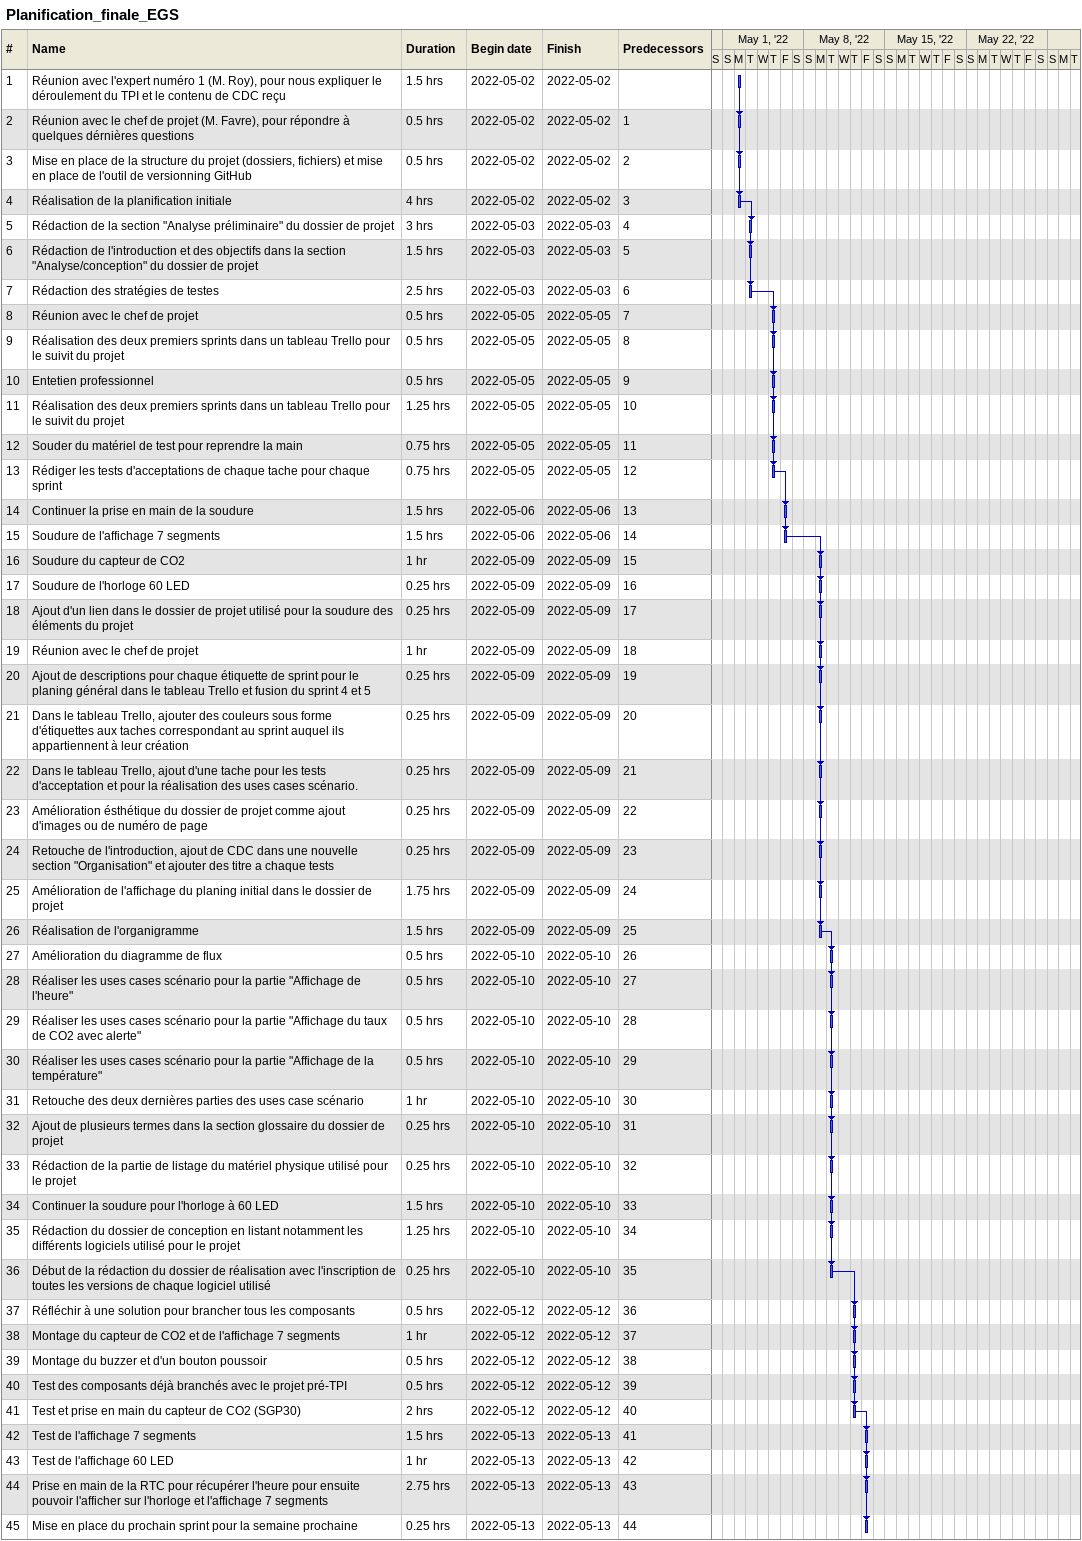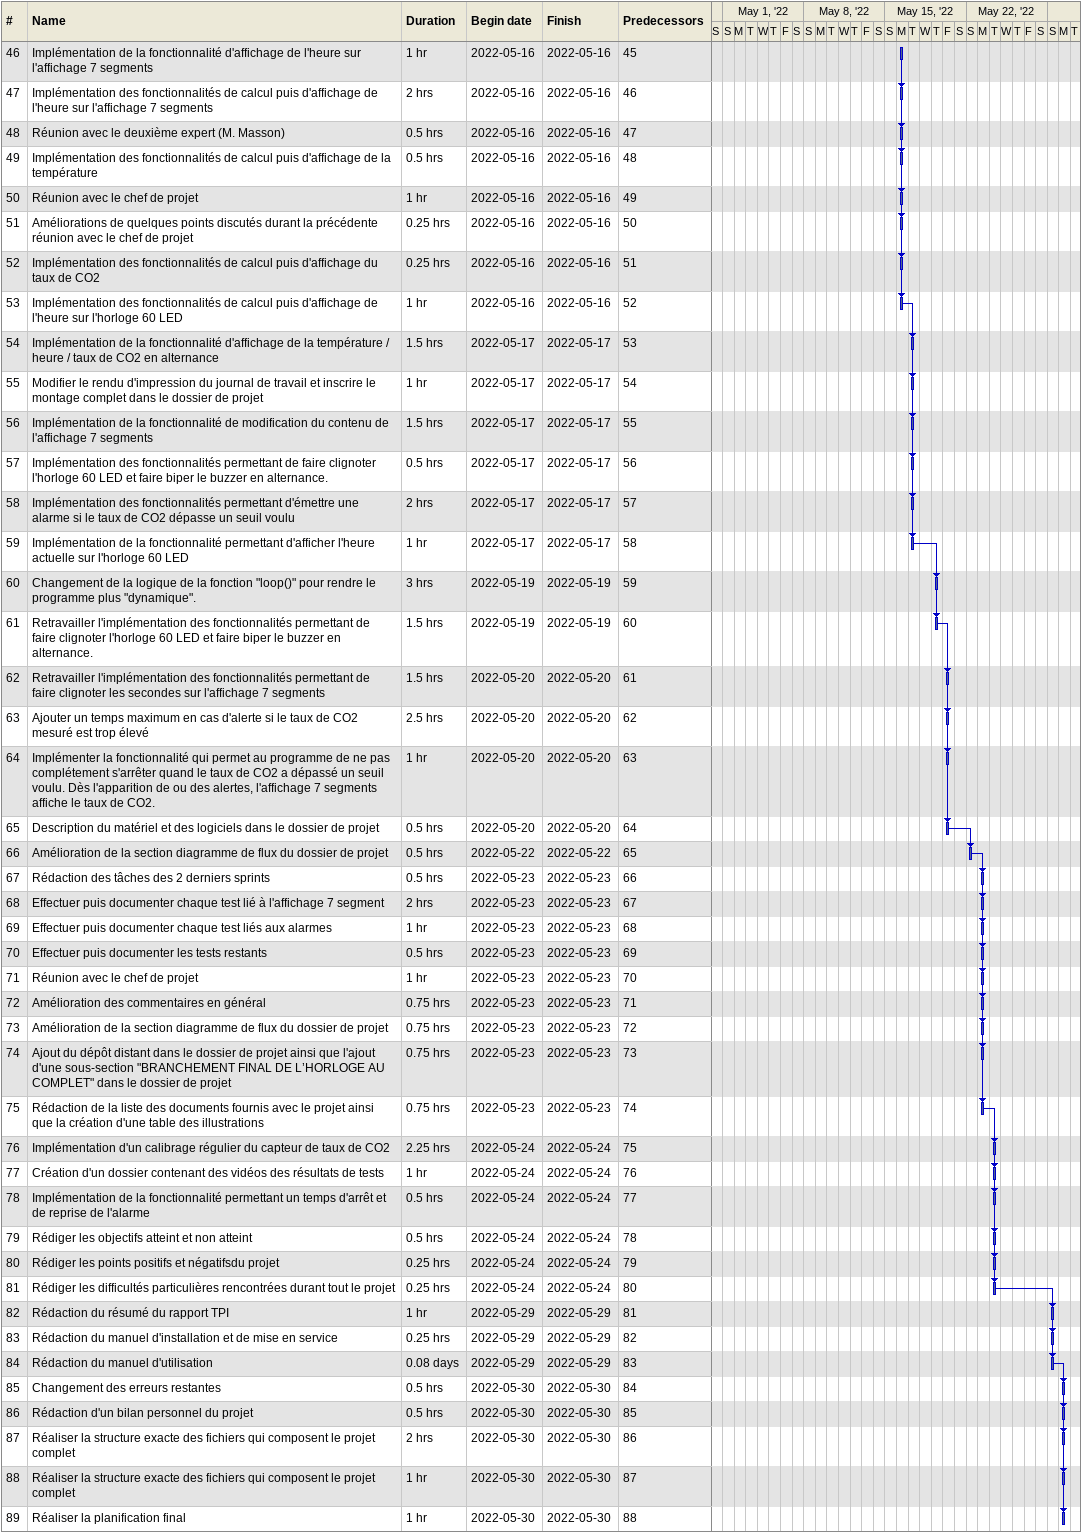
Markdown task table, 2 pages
Planification_finale_EGS

| ID | Task | Duration | Start | Finish | Predecessors |
|---|---|---|---|---|---|
| 1 | Réunion avec l'expert numéro 1 (M. Roy), pour nous expliquer le déroulement du TPI et le contenu de CDC reçu | 1.5h | 2022-05-02 | 2022-05-02 |  |
| 2 | Réunion avec le chef de projet (M. Favre), pour répondre à quelques dérnières questions | 0.5h | 2022-05-02 | 2022-05-02 | 1 |
| 3 | Mise en place de la structure du projet (dossiers, fichiers) et mise en place de l'outil de versionning GitHub | 0.5h | 2022-05-02 | 2022-05-02 | 2 |
| 4 | Réalisation de la planification initiale | 4h | 2022-05-02 | 2022-05-02 | 3 |
| 5 | Rédaction de la section "Analyse préliminaire" du dossier de projet | 3h | 2022-05-03 | 2022-05-03 | 4 |
| 6 | Rédaction de l'introduction et des objectifs dans la section "Analyse/conception" du dossier de projet | 1.5h | 2022-05-03 | 2022-05-03 | 5 |
| 7 | Rédaction des stratégies de testes | 2.5h | 2022-05-03 | 2022-05-03 | 6 |
| 8 | Réunion avec le chef de projet | 0.5h | 2022-05-05 | 2022-05-05 | 7 |
| 9 | Réalisation des deux premiers sprints dans un tableau Trello pour le suivit du projet | 0.5h | 2022-05-05 | 2022-05-05 | 8 |
| 10 | Entetien professionnel | 0.5h | 2022-05-05 | 2022-05-05 | 9 |
| 11 | Réalisation des deux premiers sprints dans un tableau Trello pour le suivit du projet | 1.25h | 2022-05-05 | 2022-05-05 | 10 |
| 12 | Souder du matériel de test pour reprendre la main | 0.75h | 2022-05-05 | 2022-05-05 | 11 |
| 13 | Rédiger les tests d'acceptations de chaque tache pour chaque sprint | 0.75h | 2022-05-05 | 2022-05-05 | 12 |
| 14 | Continuer la prise en main de la soudure | 1.5h | 2022-05-06 | 2022-05-06 | 13 |
| 15 | Soudure de l'affichage 7 segments | 1.5h | 2022-05-06 | 2022-05-06 | 14 |
| 16 | Soudure du capteur de CO2 | 1h | 2022-05-09 | 2022-05-09 | 15 |
| 17 | Soudure de l'horloge 60 LED | 0.25h | 2022-05-09 | 2022-05-09 | 16 |
| 18 | Ajout d'un lien dans le dossier de projet utilisé pour la soudure des éléments du projet | 0.25h | 2022-05-09 | 2022-05-09 | 17 |
| 19 | Réunion avec le chef de projet | 1h | 2022-05-09 | 2022-05-09 | 18 |
| 20 | Ajout de descriptions pour chaque étiquette de sprint pour le planing général dans le tableau Trello et fusion du sprint 4 et 5 | 0.25h | 2022-05-09 | 2022-05-09 | 19 |
| 21 | Dans le tableau Trello, ajouter des couleurs sous forme d'étiquettes aux taches correspondant au sprint auquel ils appartiennent à leur création | 0.25h | 2022-05-09 | 2022-05-09 | 20 |
| 22 | Dans le tableau Trello, ajout d'une tache pour les tests d'acceptation et pour la réalisation des uses cases scénario. | 0.25h | 2022-05-09 | 2022-05-09 | 21 |
| 23 | Amélioration ésthétique du dossier de projet comme ajout d'images ou de numéro de page | 0.25h | 2022-05-09 | 2022-05-09 | 22 |
| 24 | Retouche de l'introduction, ajout de CDC dans une nouvelle section "Organisation" et ajouter des titre a chaque tests | 0.25h | 2022-05-09 | 2022-05-09 | 23 |
| 25 | Amélioration de l'affichage du planing initial dans le dossier de projet | 1.75h | 2022-05-09 | 2022-05-09 | 24 |
| 26 | Réalisation de l'organigramme | 1.5h | 2022-05-09 | 2022-05-09 | 25 |
| 27 | Amélioration du diagramme de flux | 0.5h | 2022-05-10 | 2022-05-10 | 26 |
| 28 | Réaliser les uses cases scénario pour la partie "Affichage de l'heure" | 0.5h | 2022-05-10 | 2022-05-10 | 27 |
| 29 | Réaliser les uses cases scénario pour la partie "Affichage du taux de CO2 avec alerte" | 0.5h | 2022-05-10 | 2022-05-10 | 28 |
| 30 | Réaliser les uses cases scénario pour la partie "Affichage de la température" | 0.5h | 2022-05-10 | 2022-05-10 | 29 |
| 31 | Retouche des deux dernières parties des uses case scénario | 1h | 2022-05-10 | 2022-05-10 | 30 |
| 32 | Ajout de plusieurs termes dans la section glossaire du dossier de projet | 0.25h | 2022-05-10 | 2022-05-10 | 31 |
| 33 | Rédaction de la partie de listage du matériel physique utilisé pour le projet | 0.25h | 2022-05-10 | 2022-05-10 | 32 |
| 34 | Continuer la soudure pour l'horloge à 60 LED | 1.5h | 2022-05-10 | 2022-05-10 | 33 |
| 35 | Rédaction du dossier de conception en listant notamment les différents logiciels utilisé pour le projet | 1.25h | 2022-05-10 | 2022-05-10 | 34 |
| 36 | Début de la rédaction du dossier de réalisation avec l'inscription de toutes les versions de chaque logiciel utilisé | 0.25h | 2022-05-10 | 2022-05-10 | 35 |
| 37 | Réfléchir à une solution pour brancher tous les composants | 0.5h | 2022-05-12 | 2022-05-12 | 36 |
| 38 | Montage du capteur de CO2 et de l'affichage 7 segments | 1h | 2022-05-12 | 2022-05-12 | 37 |
| 39 | Montage du buzzer et d'un bouton poussoir | 0.5h | 2022-05-12 | 2022-05-12 | 38 |
| 40 | Test des composants déjà branchés avec le projet pré-TPI | 0.5h | 2022-05-12 | 2022-05-12 | 39 |
| 41 | Test et prise en main du capteur de CO2 (SGP30) | 2h | 2022-05-12 | 2022-05-12 | 40 |
| 42 | Test de l'affichage 7 segments | 1.5h | 2022-05-13 | 2022-05-13 | 41 |
| 43 | Test de l'affichage 60 LED | 1h | 2022-05-13 | 2022-05-13 | 42 |
| 44 | Prise en main de la RTC pour récupérer l'heure pour ensuite pouvoir l'afficher sur l'horloge et l'affichage 7 segments | 2.75h | 2022-05-13 | 2022-05-13 | 43 |
| 45 | Mise en place du prochain sprint pour la semaine prochaine | 0.25h | 2022-05-13 | 2022-05-13 | 44 |
| 46 | Implémentation de la fonctionnalité d'affichage de l'heure sur l'affichage 7 segments | 1h | 2022-05-16 | 2022-05-16 | 45 |
| 47 | Implémentation des fonctionnalités de calcul puis d'affichage de l'heure sur l'affichage 7 segments | 2h | 2022-05-16 | 2022-05-16 | 46 |
| 48 | Réunion avec le deuxième expert (M. Masson) | 0.5h | 2022-05-16 | 2022-05-16 | 47 |
| 49 | Implémentation des fonctionnalités de calcul puis d'affichage de la température | 0.5h | 2022-05-16 | 2022-05-16 | 48 |
| 50 | Réunion avec le chef de projet | 1h | 2022-05-16 | 2022-05-16 | 49 |
| 51 | Améliorations de quelques points discutés durant la précédente réunion avec le chef de projet | 0.25h | 2022-05-16 | 2022-05-16 | 50 |
| 52 | Implémentation des fonctionnalités de calcul puis d'affichage du taux de CO2 | 0.25h | 2022-05-16 | 2022-05-16 | 51 |
| 53 | Implémentation des fonctionnalités de calcul puis d'affichage de l'heure sur l'horloge 60 LED | 1h | 2022-05-16 | 2022-05-16 | 52 |
| 54 | Implémentation de la fonctionnalité d'affichage de la température / heure / taux de CO2 en alternance | 1.5h | 2022-05-17 | 2022-05-17 | 53 |
| 55 | Modifier le rendu d'impression du journal de travail et inscrire le montage complet dans le dossier de projet | 1h | 2022-05-17 | 2022-05-17 | 54 |
| 56 | Implémentation de la fonctionnalité de modification du contenu de l'affichage 7 segments | 1.5h | 2022-05-17 | 2022-05-17 | 55 |
| 57 | Implémentation des fonctionnalités permettant de faire clignoter l'horloge 60 LED et faire biper le buzzer en alternance. | 0.5h | 2022-05-17 | 2022-05-17 | 56 |
| 58 | Implémentation des fonctionnalités permettant d'émettre une alarme si le taux de CO2 dépasse un seuil voulu | 2h | 2022-05-17 | 2022-05-17 | 57 |
| 59 | Implémentation de la fonctionnalité permettant d'afficher l'heure actuelle sur l'horloge 60 LED | 1h | 2022-05-17 | 2022-05-17 | 58 |
| 60 | Changement de la logique de la fonction "loop()" pour rendre le programme plus "dynamique". | 3h | 2022-05-19 | 2022-05-19 | 59 |
| 61 | Retravailler l'implémentation des fonctionnalités permettant de faire clignoter l'horloge 60 LED et faire biper le buzzer en alternance. | 1.5h | 2022-05-19 | 2022-05-19 | 60 |
| 62 | Retravailler l'implémentation des fonctionnalités permettant de faire clignoter les secondes sur l'affichage 7 segments | 1.5h | 2022-05-20 | 2022-05-20 | 61 |
| 63 | Ajouter un temps maximum en cas d'alerte si le taux de CO2 mesuré est trop élevé | 2.5h | 2022-05-20 | 2022-05-20 | 62 |
| 64 | Implémenter la fonctionnalité qui permet au programme de ne pas complétement s'arrêter quand le taux de CO2 a dépassé un seuil voulu. Dès l'apparition de ou des alertes, l'affichage 7 segments affiche le taux de CO2. | 1h | 2022-05-20 | 2022-05-20 | 63 |
| 65 | Description du matériel et des logiciels dans le dossier de projet | 0.5h | 2022-05-20 | 2022-05-20 | 64 |
| 66 | Amélioration de la section diagramme de flux du dossier de projet | 0.5h | 2022-05-22 | 2022-05-22 | 65 |
| 67 | Rédaction des tâches des 2 derniers sprints | 0.5h | 2022-05-23 | 2022-05-23 | 66 |
| 68 | Effectuer puis documenter chaque test lié à l'affichage 7 segment | 2h | 2022-05-23 | 2022-05-23 | 67 |
| 69 | Effectuer puis documenter chaque test liés aux alarmes | 1h | 2022-05-23 | 2022-05-23 | 68 |
| 70 | Effectuer puis documenter les tests restants | 0.5h | 2022-05-23 | 2022-05-23 | 69 |
| 71 | Réunion avec le chef de projet | 1h | 2022-05-23 | 2022-05-23 | 70 |
| 72 | Amélioration des commentaires en général | 0.75h | 2022-05-23 | 2022-05-23 | 71 |
| 73 | Amélioration de la section diagramme de flux du dossier de projet | 0.75h | 2022-05-23 | 2022-05-23 | 72 |
| 74 | Ajout du dépôt distant dans le dossier de projet ainsi que l'ajout d'une sous-section "BRANCHEMENT FINAL DE L’HORLOGE AU COMPLET" dans le dossier de projet | 0.75h | 2022-05-23 | 2022-05-23 | 73 |
| 75 | Rédaction de la liste des documents fournis avec le projet ainsi que la création d'une table des illustrations | 0.75h | 2022-05-23 | 2022-05-23 | 74 |
| 76 | Implémentation d'un calibrage régulier du capteur de taux de CO2 | 2.25h | 2022-05-24 | 2022-05-24 | 75 |
| 77 | Création d'un dossier contenant des vidéos des résultats de tests | 1h | 2022-05-24 | 2022-05-24 | 76 |
| 78 | Implémentation de la fonctionnalité permettant un temps d'arrêt et de reprise de l'alarme | 0.5h | 2022-05-24 | 2022-05-24 | 77 |
| 79 | Rédiger les objectifs atteint et non atteint | 0.5h | 2022-05-24 | 2022-05-24 | 78 |
| 80 | Rédiger les points positifs et négatifsdu projet | 0.25h | 2022-05-24 | 2022-05-24 | 79 |
| 81 | Rédiger les difficultés particulières rencontrées durant tout le projet | 0.25h | 2022-05-24 | 2022-05-24 | 80 |
| 82 | Rédaction du résumé du rapport TPI | 1h | 2022-05-29 | 2022-05-29 | 81 |
| 83 | Rédaction du manuel d'installation et de mise en service | 0.25h | 2022-05-29 | 2022-05-29 | 82 |
| 84 | Rédaction du manuel d'utilisation | 0.08d | 2022-05-29 | 2022-05-29 | 83 |
| 85 | Changement des erreurs restantes | 0.5h | 2022-05-30 | 2022-05-30 | 84 |
| 86 | Rédaction d'un bilan personnel du projet | 0.5h | 2022-05-30 | 2022-05-30 | 85 |
| 87 | Réaliser la structure exacte des fichiers qui composent le projet complet | 2h | 2022-05-30 | 2022-05-30 | 86 |
| 88 | Réaliser la structure exacte des fichiers qui composent le projet complet | 1h | 2022-05-30 | 2022-05-30 | 87 |
| 89 | Réaliser la planification final | 1h | 2022-05-30 | 2022-05-30 | 88 |
